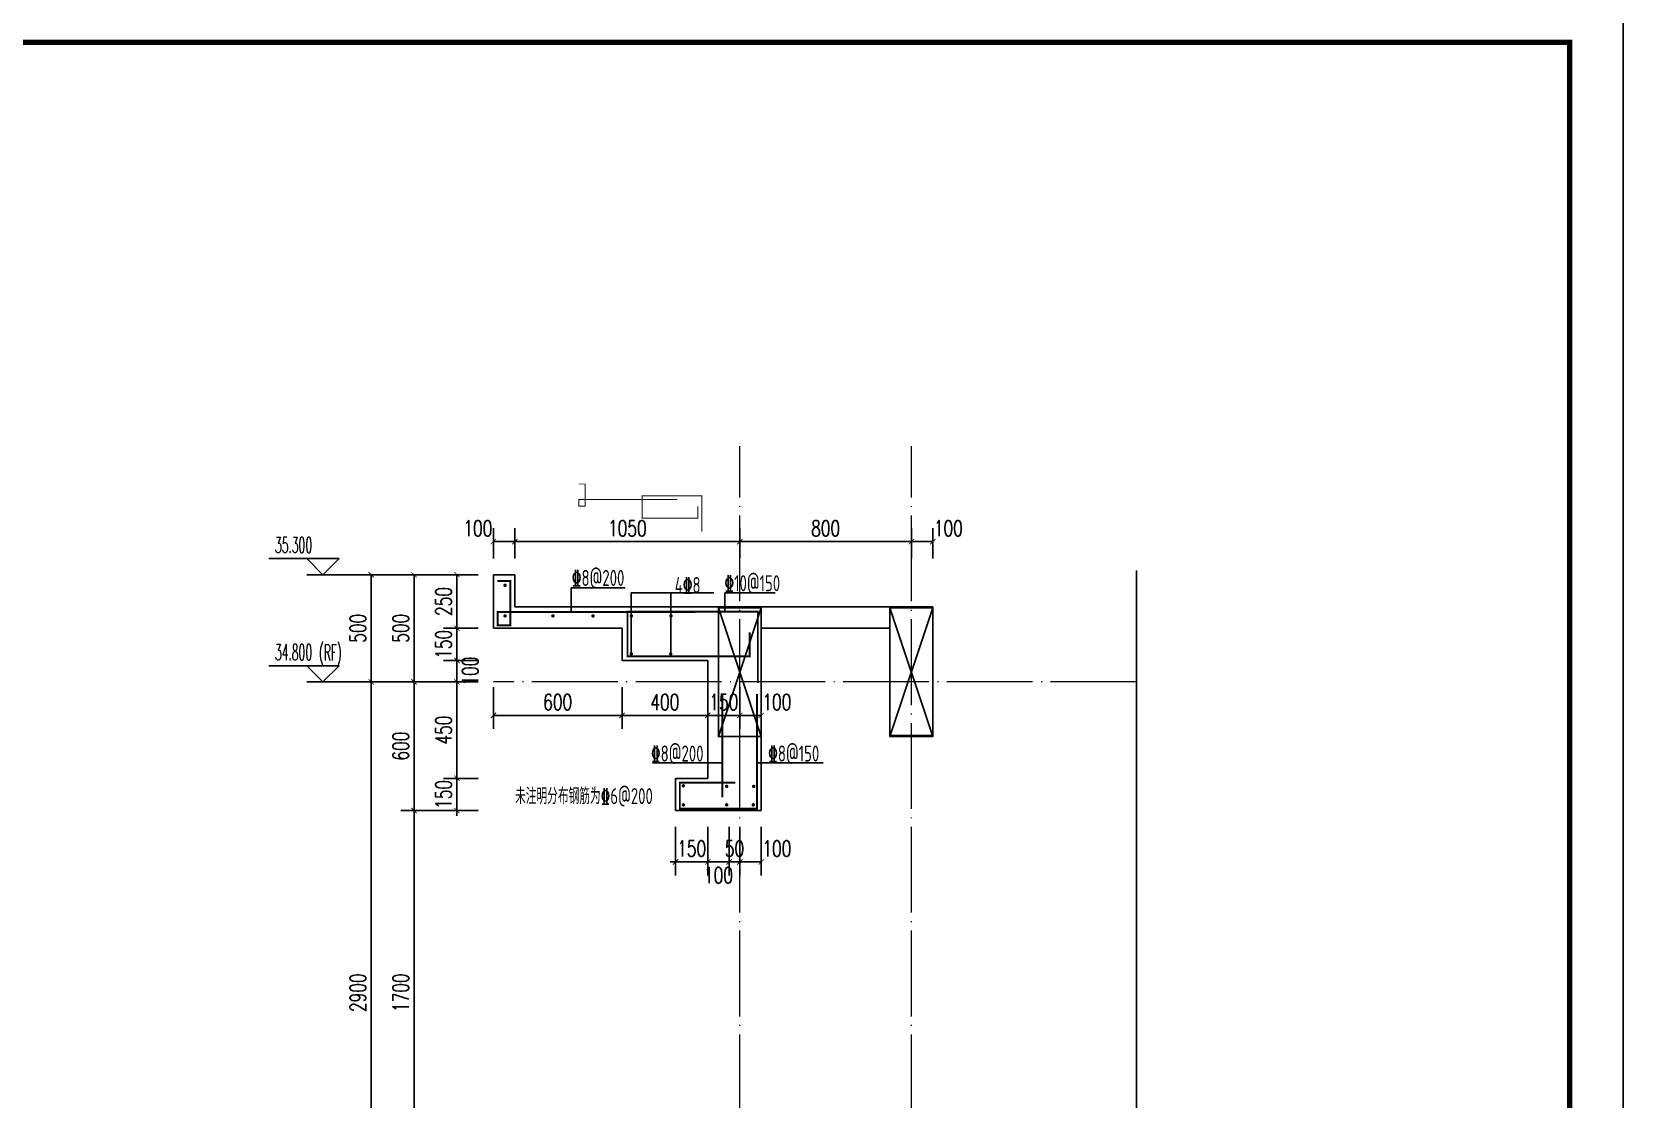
# Model space of a CAD drawing. Extents: x -461650 to 361314, y 245336 to 769729.
# Drawn here: x 262179 to 269604, y 675577 to 680555 of the extents above; entities that cross this region are included whole.
import ezdxf

# ---------------------------------------------------------------- set-up
doc = ezdxf.new("R2010")
doc.units = 0
doc.header["$LTSCALE"] = 1000
doc.linetypes.add('DOTE', pattern=[2.42, 2, -0.2, 0.02, -0.2])
doc.layers.get('0').update_dxf_attribs({"linetype": 'CONTINUOUS'})
doc.layers.get('DEFPOINTS').update_dxf_attribs({"linetype": 'CONTINUOUS'})
for name, color, linetype in [('DIM_ELEV', 3, 'CONTINUOUS'), ('DIM_IDEN', 67, 'CONTINUOUS'), ('DIM_SYMB', 3, 'CONTINUOUS'), ('PUB_DIM', 3, 'CONTINUOUS'), ('PUB_TEXT', 2, 'CONTINUOUS'), ('REIN', 6, 'CONTINUOUS'), ('S-大样-砼线', 7, 'CONTINUOUS'), ('S-引出线', 40, 'CONTINUOUS'), ('TEXT', 2, 'CONTINUOUS'), ('WALL', 5, 'CONTINUOUS'), ('yichutu', 7, 'CONTINUOUS'), ('水平筋标注', 7, 'CONTINUOUS')]:
    doc.layers.add(name, color=color, linetype=linetype)
doc.layers.add('DOTE', color=19, linetype='DOTE', lineweight=9)
doc.layers.add('图框', color=9, linetype='CONTINUOUS', lineweight=18)
doc.styles.add('_TCH_DIM', font='SIMPLEX.shx', dxfattribs={"width": 0.7, "bigfont": 'GBCBIG.shx'})
doc.styles.add('_TCH_DIM_T3', font='SIMPLEX', dxfattribs={"width": 0.705882, "bigfont": 'GBCBIG'})
doc.styles.add('TSSD_REIN', font='tssdeng.shx', dxfattribs={"width": 0.7, "height": 300, "bigfont": 'tssdchn.shx'})
doc.dimstyles.new('_TCH_ARCH&&25', dxfattribs={"dimtxt": 74.375, "dimasz": 25, "dimexe": 62.5, "dimexo": 75, "dimgap": 25, "dimtad": 1, "dimdec": 0, "dimzin": 0, "dimdsep": 46, "dimtxsty": '_TCH_DIM_T3', "dimblk": 'ARCHTICK', "dimcen": 0.09, "dimclrt": 7, "dimazin": 0, "dimtfac": 1, "dimtdec": 0, "dimtix": 1, "dimtmove": 2, "dimatfit": 3, "dimldrblk": 'ARCHTICK', "dimfxl": 0, "dimtolj": 1, "dimtzin": 0, "dimarcsym": 0})

# ---------------------------------------------------------------- blocks, each defined once
blk = doc.blocks.new('GFDDDDRG')
at = {"layer": '图框'}
blk.add_lwpolyline([(923310, -107437), (923310, -159999), (893610, -159999), (893610, -107437)], close=True, dxfattribs=at)
blk.add_lwpolyline([(923310, -107437), (923310, -159999), (893610, -159999), (893610, -107437)], close=True, dxfattribs=at)
at = {"layer": '图框', "const_width": 50}
blk.add_lwpolyline([(894110, -159499), (922810, -159499), (922810, -108687), (894110, -108687)], close=True, dxfattribs=at)
blk = doc.blocks.new('yct-1051-594-26275-14850-25-1002.0')
at = {"layer": 'yichutu', "color": 7}
blk.add_lwpolyline([(0, 0), (0, 14850), (26275, 14850), (26275, 0)], close=True, dxfattribs=at)
blk = doc.blocks.new('_ArchTick')
at = {"color": 0, "linetype": 'ByBlock', "const_width": 0.15}
blk.add_lwpolyline([(-0.5, -0.5), (0.5, 0.5)], dxfattribs=at)
blk = doc.blocks.new('*D978')
at = {"layer": 'DEFPOINTS', "color": 0}
for p in [(265182.6, 676922), (265332.6, 676922), (265332.6, 676683.1)]:
    blk.add_point(p, dxfattribs=at)
at = {"layer": 'PUB_DIM', "color": 0, "lineweight": -2}
for p, q in [((265182.6, 676847), (265182.6, 676620.6)), ((265332.6, 676847), (265332.6, 676620.6)), ((265182.6, 676683.1), (265157.6, 676683.1)), ((265182.6, 676683.1), (265332.6, 676683.1)), ((265332.6, 676683.1), (265357.6, 676683.1))]:
    blk.add_line(p, q, dxfattribs=at)
at = {"layer": 'PUB_DIM', "color": 0, "lineweight": -2, "xscale": 25, "yscale": 25, "zscale": 25}
blk.add_blockref('_ArchTick', (265182.6, 676683.1), dxfattribs=at)
at = {"layer": 'PUB_DIM', "color": 0, "lineweight": -2, "xscale": 25, "yscale": 25, "zscale": 25, "rotation": 180}
blk.add_blockref('_ArchTick', (265332.6, 676683.1), dxfattribs=at)
at = {"layer": 'PUB_DIM', "color": 7, "insert": (265257.6, 676745.3), "char_height": 74.38, "attachment_point": 5, "style": '_TCH_DIM_T3'}
blk.add_mtext('\\A1;150', dxfattribs=at)
blk = doc.blocks.new('*D979')
at = {"layer": 'DEFPOINTS', "color": 0}
for p in [(265332.6, 676922), (265432.6, 676922), (265432.6, 676683.1)]:
    blk.add_point(p, dxfattribs=at)
at = {"layer": 'PUB_DIM', "color": 0, "lineweight": -2}
for p, q in [((265332.6, 676847), (265332.6, 676620.6)), ((265432.6, 676847), (265432.6, 676620.6)), ((265332.6, 676683.1), (265432.6, 676683.1))]:
    blk.add_line(p, q, dxfattribs=at)
at = {"layer": 'PUB_DIM', "color": 0, "lineweight": -2, "xscale": 25, "yscale": 25, "zscale": 25, "rotation": 180}
blk.add_blockref('_ArchTick', (265332.6, 676683.1), dxfattribs=at)
at = {"layer": 'PUB_DIM', "color": 0, "lineweight": -2, "xscale": 25, "yscale": 25, "zscale": 25}
blk.add_blockref('_ArchTick', (265432.6, 676683.1), dxfattribs=at)
at = {"layer": 'PUB_DIM', "color": 7, "insert": (265382.6, 676621.1), "char_height": 74.38, "attachment_point": 5, "style": '_TCH_DIM_T3'}
blk.add_mtext('\\A1;100', dxfattribs=at)
blk = doc.blocks.new('*D980')
at = {"layer": 'DEFPOINTS', "color": 0}
for p in [(265432.6, 676922), (265482.6, 676922), (265482.6, 676683.1)]:
    blk.add_point(p, dxfattribs=at)
at = {"layer": 'PUB_DIM', "color": 0, "lineweight": -2}
for p, q in [((265432.6, 676847), (265432.6, 676620.6)), ((265482.6, 676847), (265482.6, 676620.6)), ((265432.6, 676683.1), (265407.6, 676683.1)), ((265432.6, 676683.1), (265482.6, 676683.1)), ((265482.6, 676683.1), (265507.6, 676683.1))]:
    blk.add_line(p, q, dxfattribs=at)
at = {"layer": 'PUB_DIM', "color": 0, "lineweight": -2, "xscale": 25, "yscale": 25, "zscale": 25}
blk.add_blockref('_ArchTick', (265432.6, 676683.1), dxfattribs=at)
at = {"layer": 'PUB_DIM', "color": 0, "lineweight": -2, "xscale": 25, "yscale": 25, "zscale": 25, "rotation": 180}
blk.add_blockref('_ArchTick', (265482.6, 676683.1), dxfattribs=at)
at = {"layer": 'PUB_DIM', "color": 7, "insert": (265457.6, 676745.3), "char_height": 74.38, "attachment_point": 5, "style": '_TCH_DIM_T3'}
blk.add_mtext('\\A1;50', dxfattribs=at)
blk = doc.blocks.new('*D981')
at = {"layer": 'DEFPOINTS', "color": 0}
for p in [(265482.6, 676922), (265582.6, 676922), (265582.6, 676683.1)]:
    blk.add_point(p, dxfattribs=at)
at = {"layer": 'PUB_DIM', "color": 0, "lineweight": -2}
for p, q in [((265482.6, 676847), (265482.6, 676620.6)), ((265582.6, 676847), (265582.6, 676620.6)), ((265482.6, 676683.1), (265582.6, 676683.1))]:
    blk.add_line(p, q, dxfattribs=at)
at = {"layer": 'PUB_DIM', "color": 0, "lineweight": -2, "xscale": 25, "yscale": 25, "zscale": 25, "rotation": 180}
blk.add_blockref('_ArchTick', (265482.6, 676683.1), dxfattribs=at)
at = {"layer": 'PUB_DIM', "color": 0, "lineweight": -2, "xscale": 25, "yscale": 25, "zscale": 25}
blk.add_blockref('_ArchTick', (265582.6, 676683.1), dxfattribs=at)
at = {"layer": 'PUB_DIM', "color": 7, "insert": (265655, 676745.3), "char_height": 74.38, "attachment_point": 5, "style": '_TCH_DIM_T3'}
blk.add_mtext('\\A1;100', dxfattribs=at)
blk = doc.blocks.new('*D982')
at = {"layer": 'DEFPOINTS', "color": 0}
for p in [(264432.6, 678177.1), (264332.6, 678023), (264432.6, 678023)]:
    blk.add_point(p, dxfattribs=at)
at = {"layer": 'PUB_DIM', "color": 0, "lineweight": -2}
for p, q in [((264332.6, 678098), (264332.6, 678239.6)), ((264432.6, 678098), (264432.6, 678239.6)), ((264332.6, 678177.1), (264432.6, 678177.1))]:
    blk.add_line(p, q, dxfattribs=at)
at = {"layer": 'PUB_DIM', "color": 0, "lineweight": -2, "xscale": 25, "yscale": 25, "zscale": 25, "rotation": 180}
blk.add_blockref('_ArchTick', (264332.6, 678177.1), dxfattribs=at)
at = {"layer": 'PUB_DIM', "color": 0, "lineweight": -2, "xscale": 25, "yscale": 25, "zscale": 25}
blk.add_blockref('_ArchTick', (264432.6, 678177.1), dxfattribs=at)
at = {"layer": 'PUB_DIM', "color": 7, "insert": (264260.1, 678239.3), "char_height": 74.38, "attachment_point": 5, "style": '_TCH_DIM_T3'}
blk.add_mtext('\\A1;100', dxfattribs=at)
blk = doc.blocks.new('*D983')
at = {"layer": 'DEFPOINTS', "color": 0}
for p in [(265482.6, 678177.1), (264432.6, 678023), (265482.6, 678023)]:
    blk.add_point(p, dxfattribs=at)
at = {"layer": 'PUB_DIM', "color": 0, "lineweight": -2}
for p, q in [((264432.6, 678098), (264432.6, 678239.6)), ((265482.6, 678098), (265482.6, 678239.6)), ((264432.6, 678177.1), (265482.6, 678177.1))]:
    blk.add_line(p, q, dxfattribs=at)
at = {"layer": 'PUB_DIM', "color": 0, "lineweight": -2, "xscale": 25, "yscale": 25, "zscale": 25, "rotation": 180}
blk.add_blockref('_ArchTick', (264432.6, 678177.1), dxfattribs=at)
at = {"layer": 'PUB_DIM', "color": 0, "lineweight": -2, "xscale": 25, "yscale": 25, "zscale": 25}
blk.add_blockref('_ArchTick', (265482.6, 678177.1), dxfattribs=at)
at = {"layer": 'PUB_DIM', "color": 7, "insert": (264957.6, 678239.3), "char_height": 74.38, "attachment_point": 5, "style": '_TCH_DIM_T3'}
blk.add_mtext('\\A1;1050', dxfattribs=at)
blk = doc.blocks.new('*D984')
at = {"layer": 'DEFPOINTS', "color": 0}
for p in [(266282.6, 678177.1), (265482.6, 678023), (266282.6, 678023)]:
    blk.add_point(p, dxfattribs=at)
at = {"layer": 'PUB_DIM', "color": 0, "lineweight": -2}
for p, q in [((265482.6, 678098), (265482.6, 678239.6)), ((266282.6, 678098), (266282.6, 678239.6)), ((265482.6, 678177.1), (266282.6, 678177.1))]:
    blk.add_line(p, q, dxfattribs=at)
at = {"layer": 'PUB_DIM', "color": 0, "lineweight": -2, "xscale": 25, "yscale": 25, "zscale": 25, "rotation": 180}
blk.add_blockref('_ArchTick', (265482.6, 678177.1), dxfattribs=at)
at = {"layer": 'PUB_DIM', "color": 0, "lineweight": -2, "xscale": 25, "yscale": 25, "zscale": 25}
blk.add_blockref('_ArchTick', (266282.6, 678177.1), dxfattribs=at)
at = {"layer": 'PUB_DIM', "color": 7, "insert": (265882.6, 678239.3), "char_height": 74.38, "attachment_point": 5, "style": '_TCH_DIM_T3'}
blk.add_mtext('\\A1;800', dxfattribs=at)
blk = doc.blocks.new('*D985')
at = {"layer": 'DEFPOINTS', "color": 0}
for p in [(266382.6, 678177.1), (266282.6, 678023), (266382.6, 678023)]:
    blk.add_point(p, dxfattribs=at)
at = {"layer": 'PUB_DIM', "color": 0, "lineweight": -2}
for p, q in [((266282.6, 678098), (266282.6, 678239.6)), ((266382.6, 678098), (266382.6, 678239.6)), ((266282.6, 678177.1), (266382.6, 678177.1))]:
    blk.add_line(p, q, dxfattribs=at)
at = {"layer": 'PUB_DIM', "color": 0, "lineweight": -2, "xscale": 25, "yscale": 25, "zscale": 25, "rotation": 180}
blk.add_blockref('_ArchTick', (266282.6, 678177.1), dxfattribs=at)
at = {"layer": 'PUB_DIM', "color": 0, "lineweight": -2, "xscale": 25, "yscale": 25, "zscale": 25}
blk.add_blockref('_ArchTick', (266382.6, 678177.1), dxfattribs=at)
at = {"layer": 'PUB_DIM', "color": 7, "insert": (266455, 678239.3), "char_height": 74.38, "attachment_point": 5, "style": '_TCH_DIM_T3'}
blk.add_mtext('\\A1;100', dxfattribs=at)
blk = doc.blocks.new('*D986')
at = {"layer": 'DEFPOINTS', "color": 0}
for p in [(264332.6, 677573), (264932.6, 677573), (264932.6, 677366.5)]:
    blk.add_point(p, dxfattribs=at)
at = {"layer": 'PUB_DIM', "color": 0, "lineweight": -2}
for p, q in [((264332.6, 677498), (264332.6, 677304)), ((264932.6, 677498), (264932.6, 677304)), ((264332.6, 677366.5), (264932.6, 677366.5))]:
    blk.add_line(p, q, dxfattribs=at)
at = {"layer": 'PUB_DIM', "color": 0, "lineweight": -2, "xscale": 25, "yscale": 25, "zscale": 25, "rotation": 180}
blk.add_blockref('_ArchTick', (264332.6, 677366.5), dxfattribs=at)
at = {"layer": 'PUB_DIM', "color": 0, "lineweight": -2, "xscale": 25, "yscale": 25, "zscale": 25}
blk.add_blockref('_ArchTick', (264932.6, 677366.5), dxfattribs=at)
at = {"layer": 'PUB_DIM', "color": 7, "insert": (264632.6, 677428.7), "char_height": 74.38, "attachment_point": 5, "style": '_TCH_DIM_T3'}
blk.add_mtext('\\A1;600', dxfattribs=at)
blk = doc.blocks.new('*D987')
at = {"layer": 'DEFPOINTS', "color": 0}
for p in [(264932.6, 677573), (265332.6, 677573), (265332.6, 677366.5)]:
    blk.add_point(p, dxfattribs=at)
at = {"layer": 'PUB_DIM', "color": 0, "lineweight": -2}
for p, q in [((264932.6, 677498), (264932.6, 677304)), ((265332.6, 677498), (265332.6, 677304)), ((264932.6, 677366.5), (265332.6, 677366.5))]:
    blk.add_line(p, q, dxfattribs=at)
at = {"layer": 'PUB_DIM', "color": 0, "lineweight": -2, "xscale": 25, "yscale": 25, "zscale": 25, "rotation": 180}
blk.add_blockref('_ArchTick', (264932.6, 677366.5), dxfattribs=at)
at = {"layer": 'PUB_DIM', "color": 0, "lineweight": -2, "xscale": 25, "yscale": 25, "zscale": 25}
blk.add_blockref('_ArchTick', (265332.6, 677366.5), dxfattribs=at)
at = {"layer": 'PUB_DIM', "color": 7, "insert": (265132.6, 677428.7), "char_height": 74.38, "attachment_point": 5, "style": '_TCH_DIM_T3'}
blk.add_mtext('\\A1;400', dxfattribs=at)
blk = doc.blocks.new('*D988')
at = {"layer": 'DEFPOINTS', "color": 0}
for p in [(265332.6, 677573), (265482.6, 677573), (265482.6, 677366.5)]:
    blk.add_point(p, dxfattribs=at)
at = {"layer": 'PUB_DIM', "color": 0, "lineweight": -2}
for p, q in [((265332.6, 677498), (265332.6, 677304)), ((265482.6, 677498), (265482.6, 677304)), ((265332.6, 677366.5), (265307.6, 677366.5)), ((265332.6, 677366.5), (265482.6, 677366.5)), ((265482.6, 677366.5), (265507.6, 677366.5))]:
    blk.add_line(p, q, dxfattribs=at)
at = {"layer": 'PUB_DIM', "color": 0, "lineweight": -2, "xscale": 25, "yscale": 25, "zscale": 25}
blk.add_blockref('_ArchTick', (265332.6, 677366.5), dxfattribs=at)
at = {"layer": 'PUB_DIM', "color": 0, "lineweight": -2, "xscale": 25, "yscale": 25, "zscale": 25, "rotation": 180}
blk.add_blockref('_ArchTick', (265482.6, 677366.5), dxfattribs=at)
at = {"layer": 'PUB_DIM', "color": 7, "insert": (265407.6, 677428.7), "char_height": 74.38, "attachment_point": 5, "style": '_TCH_DIM_T3'}
blk.add_mtext('\\A1;150', dxfattribs=at)
blk = doc.blocks.new('*D989')
at = {"layer": 'DEFPOINTS', "color": 0}
for p in [(265482.6, 677573), (265582.6, 677573), (265582.6, 677366.5)]:
    blk.add_point(p, dxfattribs=at)
at = {"layer": 'PUB_DIM', "color": 0, "lineweight": -2}
for p, q in [((265482.6, 677498), (265482.6, 677304)), ((265582.6, 677498), (265582.6, 677304)), ((265482.6, 677366.5), (265582.6, 677366.5))]:
    blk.add_line(p, q, dxfattribs=at)
at = {"layer": 'PUB_DIM', "color": 0, "lineweight": -2, "xscale": 25, "yscale": 25, "zscale": 25, "rotation": 180}
blk.add_blockref('_ArchTick', (265482.6, 677366.5), dxfattribs=at)
at = {"layer": 'PUB_DIM', "color": 0, "lineweight": -2, "xscale": 25, "yscale": 25, "zscale": 25}
blk.add_blockref('_ArchTick', (265582.6, 677366.5), dxfattribs=at)
at = {"layer": 'PUB_DIM', "color": 7, "insert": (265655, 677428.7), "char_height": 74.38, "attachment_point": 5, "style": '_TCH_DIM_T3'}
blk.add_mtext('\\A1;100', dxfattribs=at)
blk = doc.blocks.new('*D990')
at = {"layer": 'DEFPOINTS', "color": 0}
for p in [(264162.4, 678023), (264337, 678023), (264337, 677773)]:
    blk.add_point(p, dxfattribs=at)
at = {"layer": 'PUB_DIM', "color": 0, "lineweight": -2}
for p, q in [((264262, 678023), (264099.9, 678023)), ((264162.4, 677773), (264162.4, 678023)), ((264262, 677773), (264099.9, 677773))]:
    blk.add_line(p, q, dxfattribs=at)
at = {"layer": 'PUB_DIM', "color": 0, "lineweight": -2, "xscale": 25, "yscale": 25, "zscale": 25}
for p, rotation in [((264162.4, 678023), 90), ((264162.4, 677773), 270)]:
    blk.add_blockref('_ArchTick', p, dxfattribs=dict(at, rotation=rotation))
at = {"layer": 'PUB_DIM', "color": 7, "insert": (264100.2, 677898), "char_height": 74.38, "attachment_point": 5, "rotation": 90, "style": '_TCH_DIM_T3'}
blk.add_mtext('\\A1;250', dxfattribs=at)
blk = doc.blocks.new('*D991')
at = {"layer": 'DEFPOINTS', "color": 0}
for p in [(264162.4, 677773), (264337, 677773), (264337, 677623)]:
    blk.add_point(p, dxfattribs=at)
at = {"layer": 'PUB_DIM', "color": 0, "lineweight": -2}
for p, q in [((264262, 677773), (264099.9, 677773)), ((264162.4, 677773), (264162.4, 677798)), ((264162.4, 677623), (264162.4, 677773)), ((264262, 677623), (264099.9, 677623)), ((264162.4, 677623), (264162.4, 677598))]:
    blk.add_line(p, q, dxfattribs=at)
at = {"layer": 'PUB_DIM', "color": 0, "lineweight": -2, "xscale": 25, "yscale": 25, "zscale": 25}
for p, rotation in [((264162.4, 677773), 270), ((264162.4, 677623), 90)]:
    blk.add_blockref('_ArchTick', p, dxfattribs=dict(at, rotation=rotation))
at = {"layer": 'PUB_DIM', "color": 7, "insert": (264100.2, 677698), "char_height": 74.38, "attachment_point": 5, "rotation": 90, "style": '_TCH_DIM_T3'}
blk.add_mtext('\\A1;150', dxfattribs=at)
blk = doc.blocks.new('*D992')
at = {"layer": 'DEFPOINTS', "color": 0}
for p in [(264162.4, 677623), (264337, 677623), (264337, 677523)]:
    blk.add_point(p, dxfattribs=at)
at = {"layer": 'PUB_DIM', "color": 0, "lineweight": -2}
for p, q in [((264262, 677623), (264099.9, 677623)), ((264162.4, 677523), (264162.4, 677623)), ((264262, 677523), (264099.9, 677523))]:
    blk.add_line(p, q, dxfattribs=at)
at = {"layer": 'PUB_DIM', "color": 0, "lineweight": -2, "xscale": 25, "yscale": 25, "zscale": 25}
for p, rotation in [((264162.4, 677623), 90), ((264162.4, 677523), 270)]:
    blk.add_blockref('_ArchTick', p, dxfattribs=dict(at, rotation=rotation))
at = {"layer": 'PUB_DIM', "color": 7, "insert": (264224.3, 677573), "char_height": 74.38, "attachment_point": 5, "rotation": 90, "style": '_TCH_DIM_T3'}
blk.add_mtext('\\A1;100', dxfattribs=at)
blk = doc.blocks.new('*D993')
at = {"layer": 'DEFPOINTS', "color": 0}
for p in [(264162.4, 677523), (264337, 677523), (264337, 677073)]:
    blk.add_point(p, dxfattribs=at)
at = {"layer": 'PUB_DIM', "color": 0, "lineweight": -2}
for p, q in [((264262, 677523), (264099.9, 677523)), ((264162.4, 677073), (264162.4, 677523)), ((264262, 677073), (264099.9, 677073))]:
    blk.add_line(p, q, dxfattribs=at)
at = {"layer": 'PUB_DIM', "color": 0, "lineweight": -2, "xscale": 25, "yscale": 25, "zscale": 25}
for p, rotation in [((264162.4, 677523), 90), ((264162.4, 677073), 270)]:
    blk.add_blockref('_ArchTick', p, dxfattribs=dict(at, rotation=rotation))
at = {"layer": 'PUB_DIM', "color": 7, "insert": (264100.2, 677298), "char_height": 74.38, "attachment_point": 5, "rotation": 90, "style": '_TCH_DIM_T3'}
blk.add_mtext('\\A1;450', dxfattribs=at)
blk = doc.blocks.new('*D994')
at = {"layer": 'DEFPOINTS', "color": 0}
for p in [(264162.4, 677073), (264337, 677073), (264337, 676923)]:
    blk.add_point(p, dxfattribs=at)
at = {"layer": 'PUB_DIM', "color": 0, "lineweight": -2}
for p, q in [((264162.4, 677073), (264162.4, 677098)), ((264262, 677073), (264099.9, 677073)), ((264162.4, 676923), (264162.4, 677073)), ((264262, 676923), (264099.9, 676923)), ((264162.4, 676923), (264162.4, 676898))]:
    blk.add_line(p, q, dxfattribs=at)
at = {"layer": 'PUB_DIM', "color": 0, "lineweight": -2, "xscale": 25, "yscale": 25, "zscale": 25}
for p, rotation in [((264162.4, 677073), 270), ((264162.4, 676923), 90)]:
    blk.add_blockref('_ArchTick', p, dxfattribs=dict(at, rotation=rotation))
at = {"layer": 'PUB_DIM', "color": 7, "insert": (264100.2, 676998), "char_height": 74.38, "attachment_point": 5, "rotation": 90, "style": '_TCH_DIM_T3'}
blk.add_mtext('\\A1;150', dxfattribs=at)
blk = doc.blocks.new('*D1020')
at = {"layer": 'DEFPOINTS', "color": 0}
for p in [(263962.4, 676923), (264262.4, 676923), (264262.4, 675223)]:
    blk.add_point(p, dxfattribs=at)
at = {"layer": 'PUB_DIM', "color": 0, "lineweight": -2}
for p, q in [((264187.4, 676923), (263899.9, 676923)), ((263962.4, 675223), (263962.4, 676923)), ((264187.4, 675223), (263899.9, 675223))]:
    blk.add_line(p, q, dxfattribs=at)
at = {"layer": 'PUB_DIM', "color": 0, "lineweight": -2, "xscale": 25, "yscale": 25, "zscale": 25}
for p, rotation in [((263962.4, 676923), 90), ((263962.4, 675223), 270)]:
    blk.add_blockref('_ArchTick', p, dxfattribs=dict(at, rotation=rotation))
at = {"layer": 'PUB_DIM', "color": 7, "insert": (263900.2, 676073), "char_height": 74.38, "attachment_point": 5, "rotation": 90, "style": '_TCH_DIM_T3'}
blk.add_mtext('\\A1;1700', dxfattribs=at)
blk = doc.blocks.new('*D1021')
at = {"layer": 'DEFPOINTS', "color": 0}
for p in [(263962.4, 677523), (264262.4, 677523), (264262.4, 676923)]:
    blk.add_point(p, dxfattribs=at)
at = {"layer": 'PUB_DIM', "color": 0, "lineweight": -2}
for p, q in [((264187.4, 677523), (263899.9, 677523)), ((263962.4, 676923), (263962.4, 677523)), ((264187.4, 676923), (263899.9, 676923))]:
    blk.add_line(p, q, dxfattribs=at)
at = {"layer": 'PUB_DIM', "color": 0, "lineweight": -2, "xscale": 25, "yscale": 25, "zscale": 25}
for p, rotation in [((263962.4, 677523), 90), ((263962.4, 676923), 270)]:
    blk.add_blockref('_ArchTick', p, dxfattribs=dict(at, rotation=rotation))
at = {"layer": 'PUB_DIM', "color": 7, "insert": (263900.2, 677223), "char_height": 74.38, "attachment_point": 5, "rotation": 90, "style": '_TCH_DIM_T3'}
blk.add_mtext('\\A1;600', dxfattribs=at)
blk = doc.blocks.new('*D1022')
at = {"layer": 'DEFPOINTS', "color": 0}
for p in [(263962.4, 678023), (264262.4, 678023), (264262.4, 677523)]:
    blk.add_point(p, dxfattribs=at)
at = {"layer": 'PUB_DIM', "color": 0, "lineweight": -2}
for p, q in [((264187.4, 678023), (263899.9, 678023)), ((263962.4, 677523), (263962.4, 678023)), ((264187.4, 677523), (263899.9, 677523))]:
    blk.add_line(p, q, dxfattribs=at)
at = {"layer": 'PUB_DIM', "color": 0, "lineweight": -2, "xscale": 25, "yscale": 25, "zscale": 25}
for p, rotation in [((263962.4, 678023), 90), ((263962.4, 677523), 270)]:
    blk.add_blockref('_ArchTick', p, dxfattribs=dict(at, rotation=rotation))
at = {"layer": 'PUB_DIM', "color": 7, "insert": (263900.2, 677773), "char_height": 74.38, "attachment_point": 5, "rotation": 90, "style": '_TCH_DIM_T3'}
blk.add_mtext('\\A1;500', dxfattribs=at)
blk = doc.blocks.new('*D1029')
at = {"layer": 'DEFPOINTS', "color": 0}
for p in [(263762.4, 677523), (264262.4, 677523), (264262.4, 674623)]:
    blk.add_point(p, dxfattribs=at)
at = {"layer": 'PUB_DIM', "color": 0, "lineweight": -2}
for p, q in [((264187.4, 677523), (263699.9, 677523)), ((263762.4, 674623), (263762.4, 677523)), ((264187.4, 674623), (263699.9, 674623))]:
    blk.add_line(p, q, dxfattribs=at)
at = {"layer": 'PUB_DIM', "color": 0, "lineweight": -2, "xscale": 25, "yscale": 25, "zscale": 25}
for p, rotation in [((263762.4, 677523), 90), ((263762.4, 674623), 270)]:
    blk.add_blockref('_ArchTick', p, dxfattribs=dict(at, rotation=rotation))
at = {"layer": 'PUB_DIM', "color": 7, "insert": (263700.2, 676073), "char_height": 74.38, "attachment_point": 5, "rotation": 90, "style": '_TCH_DIM_T3'}
blk.add_mtext('\\A1;2900', dxfattribs=at)
blk = doc.blocks.new('*D1030')
at = {"layer": 'DEFPOINTS', "color": 0}
for p in [(263762.4, 678023), (264262.4, 678023), (264262.4, 677523)]:
    blk.add_point(p, dxfattribs=at)
at = {"layer": 'PUB_DIM', "color": 0, "lineweight": -2}
for p, q in [((264187.4, 678023), (263699.9, 678023)), ((263762.4, 677523), (263762.4, 678023)), ((264187.4, 677523), (263699.9, 677523))]:
    blk.add_line(p, q, dxfattribs=at)
at = {"layer": 'PUB_DIM', "color": 0, "lineweight": -2, "xscale": 25, "yscale": 25, "zscale": 25}
for p, rotation in [((263762.4, 678023), 90), ((263762.4, 677523), 270)]:
    blk.add_blockref('_ArchTick', p, dxfattribs=dict(at, rotation=rotation))
at = {"layer": 'PUB_DIM', "color": 7, "insert": (263700.2, 677773), "char_height": 74.38, "attachment_point": 5, "rotation": 90, "style": '_TCH_DIM_T3'}
blk.add_mtext('\\A1;500', dxfattribs=at)
blk = doc.blocks.new('20210809.03140329')
at = {"layer": 'S-大样-砼线'}
for p, q in [((87154.5, 67180.9), (87354.5, 66580.9)), ((87354.5, 67180.9), (87154.5, 66580.9))]:
    blk.add_line(p, q, dxfattribs=at)
blk.add_lwpolyline([(87354.5, 67180.9), (87154.5, 67180.9), (87154.5, 66580.9), (87354.5, 66580.9)], close=True, dxfattribs=at)
blk = doc.blocks.new('20210810.12003314')
at = {"layer": 'REIN'}
for points in [[(67557, -102521.1, 4.5, 4.5, 0), (67587.3, -102521.1, 4.5, 4.5, 0), (67587.3, -102624.3, 4.5, 4.5, 0), (67558.2, -102624.3, 4.5, 4.5, 0), (67558.2, -102593.2, 4.5, 4.5, 0), (68018.1, -102593.2, 4.5, 4.5, 0)], [(67177.1, -102973.6, 9, 9, 0), (67237.7, -102973.6, 9, 9, 0), (67237.7, -103179.9, 9, 9, 0), (67179.4, -103179.9, 9, 9, 0), (67179.4, -103117.7, 9, 9, 0), (68099.3, -103117.7, 9, 9, 0)], [(68288.1, -103914.5, 9, 9, 0), (68029, -103914.5, 9, 9, 0), (68029, -104035, 9, 9, 0), (68389.2, -104035, 9, 9, 0), (68389.2, -103500.2, 9, 9, 0)], [(68227.2, -103497.2, 9, 9, 0), (68227.2, -103982.3, 9, 9, 0)]]:
    blk.add_lwpolyline(points, format="xyseb", dxfattribs=at)
for points, const_width in [([(68132.1, -102743.1), (68132.1, -102576.9), (67852.9, -102576.9), (67852.9, -102681.1), (68113.1, -102681.1), (68113.1, -102624.7)], 4.5), ([(68393.1, -103449.1), (68393.1, -103116.7), (67784.7, -103116.7), (67784.7, -103325), (68355, -103325), (68355, -103212.3)], 9)]:
    blk.add_lwpolyline(points, dxfattribs=dict(at, const_width=const_width))
at = {"layer": 'REIN', "const_width": 8}
for points in [[(67209.6, -102993.8, 1), (67217.6, -102993.8, 1)], [(67209.6, -103136.3, 1), (67217.6, -103136.3, 1)], [(67432.6, -103136.3, 1), (67440.6, -103136.3, 1)], [(67620.1, -103136.3, 1), (67628.1, -103136.3, 1)], [(67799, -103136.3, 1), (67807, -103136.3, 1)], [(67983.8, -103136.3, 1), (67991.8, -103136.3, 1)], [(67798.6, -103313.7, 1), (67806.6, -103313.7, 1)], [(67982.6, -103313.7, 1), (67990.6, -103313.7, 1)], [(68041.7, -103928.9, 1), (68049.7, -103928.9, 1)], [(68243.6, -103931.5, 1), (68251.6, -103931.5, 1)], [(68369.7, -103931.5, 1), (68377.7, -103931.5, 1)], [(68041.7, -104017.7, 1), (68049.7, -104017.7, 1)], [(68243.6, -104017.7, 1), (68251.6, -104017.7, 1)], [(68367.4, -104017.7, 1), (68375.4, -104017.7, 1)]]:
    blk.add_lwpolyline(points, format="xyb", close=True, dxfattribs=at)
at = {"layer": 'S-大样-砼线'}
for p, q in [((68209.2, -103099.1), (68409.2, -103699.2)), ((68409.2, -103099.1), (68209.2, -103699.2))]:
    blk.add_line(p, q, dxfattribs=at)
blk.add_lwpolyline([(68409.2, -103099.1), (68209.2, -103099.1), (68209.2, -103699.2), (68409.2, -103699.2)], close=True, dxfattribs=at)
at = {"layer": 'S-引出线'}
for p, q in [((67522, -103117.7), (67522, -103006)), ((67522, -103006), (67773.4, -103006)), ((67802.6, -103313.7), (67802.6, -103029)), ((67802.6, -103029), (68188.2, -103029)), ((67986.6, -103313.7), (67986.6, -103029)), ((67901.4, -103821.1), (68227.2, -103821.1)), ((68389.2, -103821.1), (68697, -103821.1))]:
    blk.add_line(p, q, dxfattribs=at)
blk.add_lwpolyline([(68239.6, -103116.7), (68239.6, -103028.9), (68473.9, -103028.9)], dxfattribs=at)
at = {"layer": 'DIM_IDEN'}
blk.add_blockref('20210809.03140329', (-18145.3, -170280.1), dxfattribs=at)
at = {"layer": 'TEXT', "style": 'TSSD_REIN', "width": 0.7}
for s, p in [('%%1328@200', (67525.2, -102996.8)), ('4%%1328', (68005.3, -103030.1)), ('%%13210@150', (68237.5, -103021.5)), ('%%1328@200', (67894.5, -103815.9)), ('%%1328@150', (68441.4, -103815.9)), ('未注明分布钢筋为%%1326@200', (67260.6, -104014.5))]:
    blk.add_text(s, height=75, rotation=0, dxfattribs=at).set_placement(p)

msp = doc.modelspace()

# ---------------------------------------------------------------- linework, layer by layer
at = {"layer": 'DIM_ELEV'}
for p, q in [((263612.36, 678097.98), (263284.36, 678097.98)), ((263537.36, 678022.98), (263462.36, 678097.98)), ((263537.36, 678022.98), (263612.36, 678097.98)), ((263962.36, 678022.98), (263462.36, 678022.98)), ((263612.36, 677597.98), (263284.36, 677597.98)), ((263537.36, 677522.98), (263462.36, 677597.98)), ((263537.36, 677522.98), (263612.36, 677597.98)), ((263962.36, 677522.98), (263462.36, 677522.98))]:
    msp.add_line(p, q, dxfattribs=at)
at = {"layer": 'DIM_SYMB'}
msp.add_lwpolyline([(267332.55, 678042.98), (267332.55, 668411.11), (267385.05, 668392), (267280.05, 668373.48), (267332.55, 668354.86), (267332.55, 658722.98)], dxfattribs=at)
at = {"layer": 'DOTE', "color": 1, "linetype": 'DOTE', "ltscale": 0.2}
for p, q in [((265482.55, 659022.98), (265482.55, 678622.98)), ((266282.55, 659022.98), (266282.55, 678622.98)), ((267332.55, 677522.98), (264332.36, 677522.98))]:
    msp.add_line(p, q, dxfattribs=at)
at = {"layer": 'WALL'}
for p, q in [((264432.55, 678022.98), (264332.55, 678022.98)), ((264332.55, 678022.98), (264332.55, 677772.98)), ((264432.55, 677872.98), (264432.55, 678022.98)), ((265582.55, 677872.98), (264432.55, 677872.98)), ((266382.55, 677872.98), (265582.55, 677872.98)), ((266382.55, 677872.98), (266382.55, 677272.98)), ((264332.55, 677772.98), (264932.55, 677772.98)), ((264932.55, 677772.98), (264932.55, 677622.98)), ((265582.55, 676922.98), (265582.55, 677772.98)), ((266182.55, 677772.98), (265582.55, 677772.98)), ((266182.55, 677772.98), (266182.55, 677272.98)), ((264932.55, 677622.98), (265332.55, 677622.98)), ((265332.55, 677622.98), (265332.55, 677072.98)), ((266382.55, 677272.98), (266182.55, 677272.98)), ((265332.55, 677072.98), (265182.55, 677072.98)), ((265182.55, 677072.98), (265182.55, 676922.98)), ((265182.55, 676922.98), (265582.55, 676922.98))]:
    msp.add_line(p, q, dxfattribs=at)

# ---------------------------------------------------------------- block references
at = {"xscale": 0.5, "yscale": 0.5, "zscale": 0.5}
msp.add_blockref('GFDDDDRG', (-192051.04, 734849.49), dxfattribs=at)
at = {"layer": 'yichutu', "rotation": 270}
msp.add_blockref('yct-1051-594-26275-14850-25-1002.0', (254753.85, 681131.01), dxfattribs=at)
at = {"layer": '水平筋标注'}
msp.add_blockref('20210810.12003314', (197173.36, 780967.14), dxfattribs=at)

# ---------------------------------------------------------------- texts
at = {"layer": 'PUB_TEXT', "style": '_TCH_DIM', "width": 0.494118}
for s, p in [('35.300', (263313.26, 678124.23)), ('34.800', (263313.26, 677624.23)), ('(RF)', (263518.66, 677623.01))]:
    msp.add_text(s, height=74.375, dxfattribs=at).set_placement(p)

# ---------------------------------------------------------------- dimensions: what is measured, and where the dimension line sits
at = {"layer": 'PUB_DIM'}
for base, p1, p2, angle, picture, middle in [((264432.55, 678177.14), (264332.55, 678022.98), (264432.55, 678022.98), 360, '*D982', (264260.13, 678239.33)), ((266382.55, 678177.14), (266282.55, 678022.98), (266382.55, 678022.98), 360, '*D985', (266454.97, 678239.33)), ((264162.36, 677622.98), (264336.97, 677522.98), (264336.97, 677622.98), 90, '*D992', (264224.34, 677572.98)), ((265582.55, 677366.53), (265482.55, 677572.98), (265582.55, 677572.98), 360, '*D989', (265654.97, 677428.72)), ((265432.55, 676683.11), (265332.55, 676922.01), (265432.55, 676922.01), 360, '*D979', (265382.55, 676621.13)), ((265582.55, 676683.11), (265482.55, 676922.01), (265582.55, 676922.01), 360, '*D981', (265654.97, 676745.29))]:
    dim = msp.add_linear_dim(base=base, p1=p1, p2=p2, angle=angle, dimstyle='_TCH_ARCH&&25', dxfattribs=at)
    dim.commit()
    dim.dimension.update_dxf_attribs({"geometry": picture, "text_midpoint": middle, "dimtype": 161})
for p1, p2, distance, picture, middle in [((264432.55, 678022.98), (265482.55, 678022.98), 154.16, '*D983', (264957.55, 678239.33)), ((265482.55, 678022.98), (266282.55, 678022.98), 154.16, '*D984', (265882.55, 678239.33)), ((264262.36, 677522.98), (264262.36, 678022.98), 500, '*D1030', (263700.17, 677772.98)), ((264262.36, 677522.98), (264262.36, 678022.98), 300, '*D1022', (263900.17, 677772.98)), ((264336.97, 677772.98), (264336.97, 678022.98), 174.61, '*D990', (264100.17, 677897.98)), ((264336.97, 677622.98), (264336.97, 677772.98), 174.61, '*D991', (264100.17, 677697.98)), ((264262.36, 674622.98), (264262.36, 677522.98), 500, '*D1029', (263700.17, 676072.98)), ((264262.36, 676922.98), (264262.36, 677522.98), 300, '*D1021', (263900.17, 677222.98)), ((264336.97, 677072.98), (264336.97, 677522.98), 174.61, '*D993', (264100.17, 677297.98)), ((264332.55, 677572.98), (264932.55, 677572.98), -206.45, '*D986', (264632.55, 677428.72)), ((264932.55, 677572.98), (265332.55, 677572.98), -206.45, '*D987', (265132.55, 677428.72)), ((265332.55, 677572.98), (265482.55, 677572.98), -206.45, '*D988', (265407.55, 677428.72)), ((264336.97, 676922.98), (264336.97, 677072.98), 174.61, '*D994', (264100.17, 676997.98)), ((264262.36, 675222.98), (264262.36, 676922.98), 300, '*D1020', (263900.17, 676072.98)), ((265182.55, 676922.01), (265332.55, 676922.01), -238.91, '*D978', (265257.55, 676745.29)), ((265432.55, 676922.01), (265482.55, 676922.01), -238.91, '*D980', (265457.55, 676745.29))]:
    dim = msp.add_aligned_dim(p1=p1, p2=p2, distance=distance, dimstyle='_TCH_ARCH&&25', dxfattribs=at)
    dim.commit()
    dim.dimension.update_dxf_attribs({"geometry": picture, "text_midpoint": middle})

doc.saveas('drawing.dxf')
